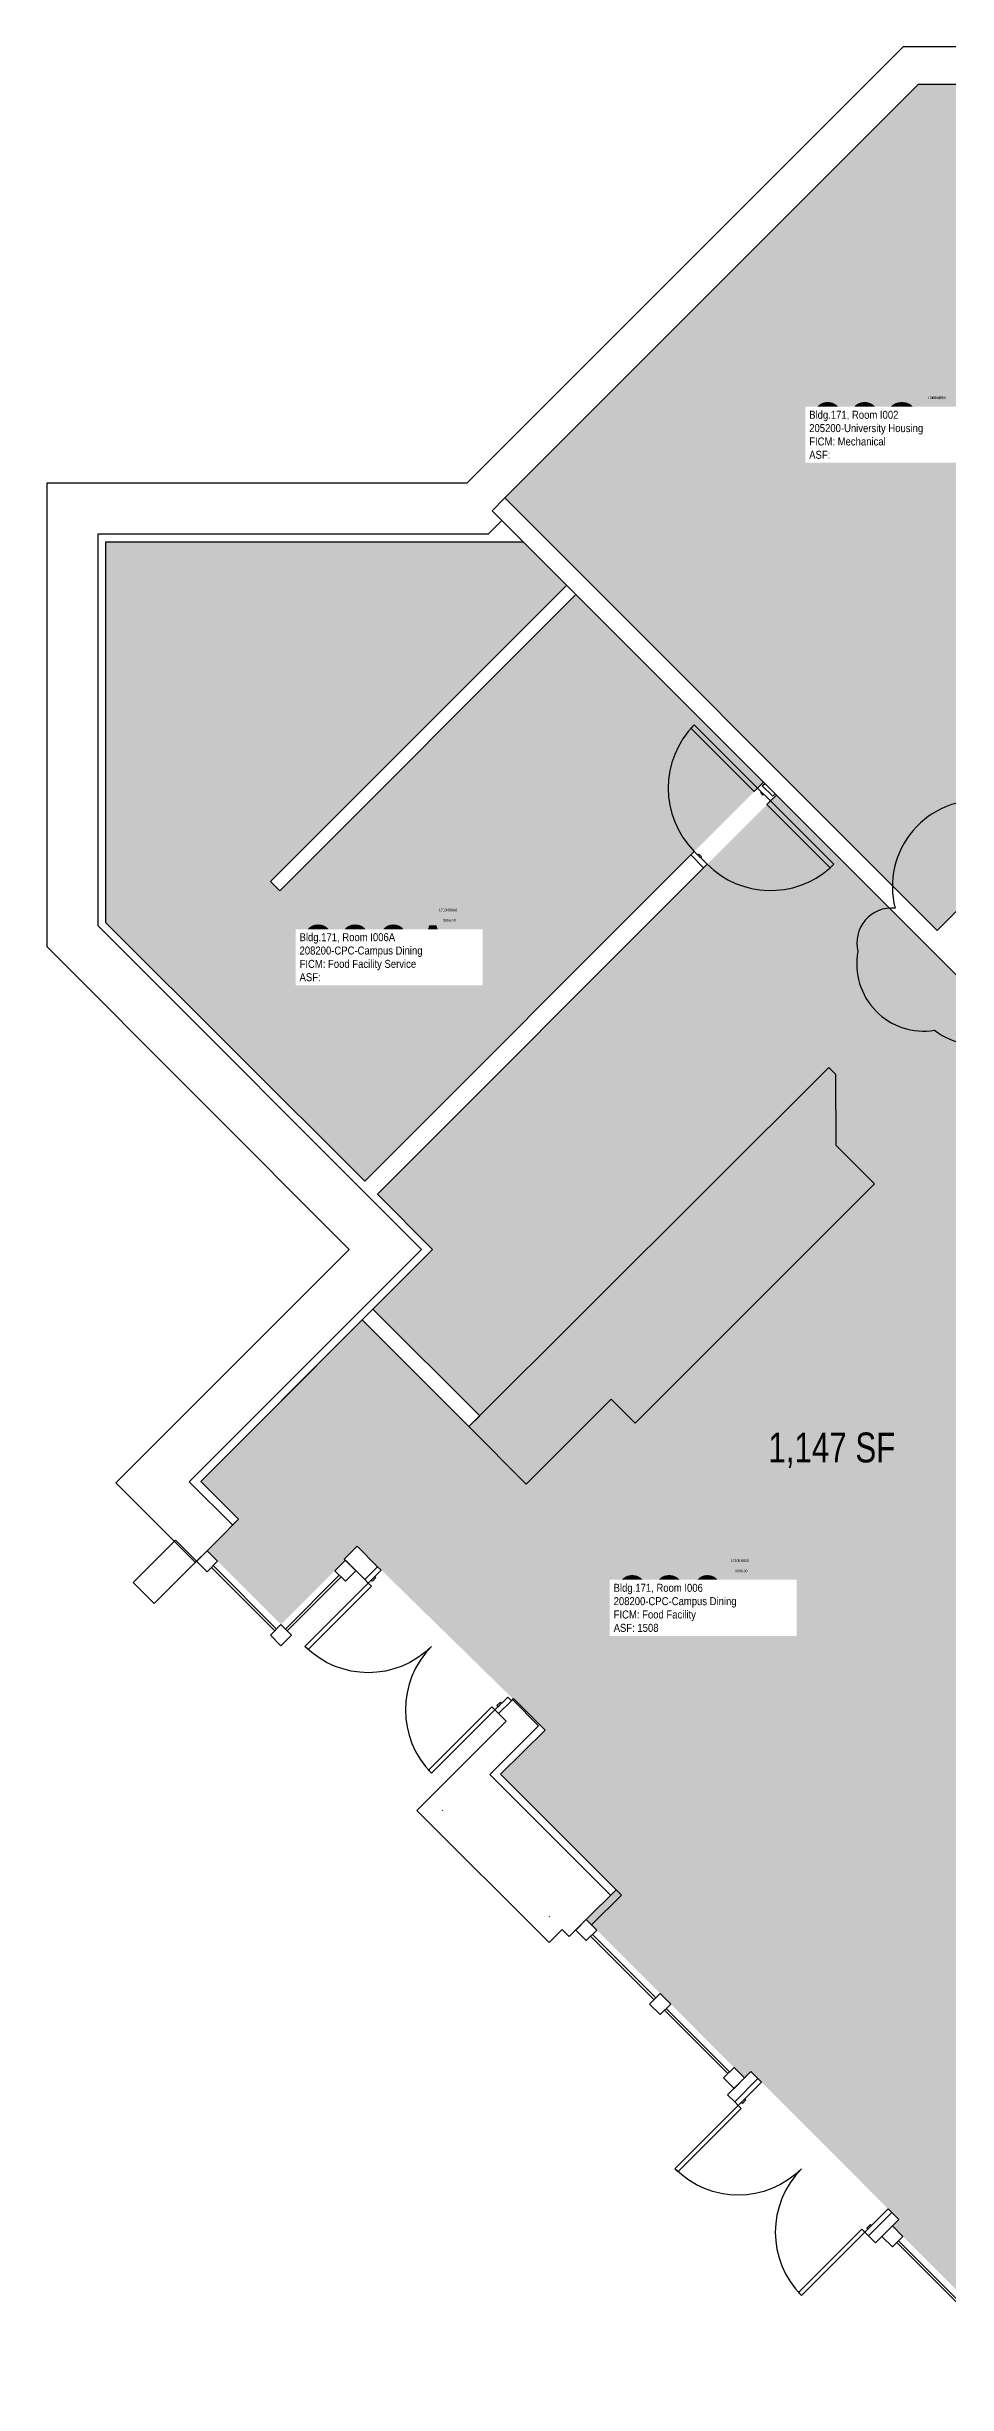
# Model space of a CAD drawing. Header units: inches. Extents: x 127 to 1164, y 534 to 1481.
# Drawn here: x 127 to 489, y 542 to 1481 of the extents above; entities that cross this region are included whole.
import ezdxf
from ezdxf.enums import TextEntityAlignment as Align

# ---------------------------------------------------------------- set-up
doc = ezdxf.new("R2010")
doc.units = ezdxf.units.IN
doc.header["$LTSCALE"] = 48
doc.header["$MEASUREMENT"] = 0
for name, color, linetype in [('A-Door', 2, 'Continuous'), ('A-GLAZ', 1, 'Continuous'), ('A-IDEN-RNUM', 7, 'Continuous'), ('A-IDEN-SNUM', 4, 'Continuous'), ('A-IDEN-VNUM', 4, 'Continuous'), ('A-MISC', 2, 'Continuous'), ('A-WALL', 5, 'Continuous'), ('AREA-TEXT', 3, 'Continuous'), ('Rooms-Category-Color', 7, 'Continuous'), ('Rooms-College-Color', 7, 'Continuous'), ('Rooms-Department-Color', 7, 'Continuous'), ('Rooms-Division-Color', 7, 'Continuous'), ('Rooms-Information', 7, 'Continuous')]:
    doc.layers.add(name, color=color, linetype=linetype)
doc.layers.add('A-REV', color=1, linetype='Continuous', true_color=0xff0000)
doc.styles.add('CP_AREA', font='arial.ttf', dxfattribs={"height": 15})
doc.styles.add('CP_ROOMSNUMBER', font='arial.ttf', dxfattribs={"height": 1})
doc.styles.add('CP_ROOMVNUMBER', font='arial.ttf', dxfattribs={"width": 0.85, "height": 0.075})

msp = doc.modelspace()

# ---------------------------------------------------------------- hatches: boundary and pattern name
at = {"layer": 'Rooms-Category-Color', "true_color": 0xadadad}
msp.add_hatch(color=253, dxfattribs=at).paths.add_polyline_path([(749.08, 1256.2), (775.78, 1282.9), (592.5, 1466.19), (477.88, 1466.19), (311.65, 1299.95), (485.42, 1126.18), (551.89, 1192.65), (591.23, 1153.3), (721.61, 1283.68)])
at = {"layer": 'Rooms-Category-Color', "true_color": 0xffe090}
for points in [[(336.45, 1264.92), (319.14, 1282.22), (151.12, 1282.22), (151.12, 1129.48), (255.21, 1025.4), (415.59, 1185.78), (340.18, 1261.18), (221.1, 1142.1), (217.37, 1145.83)], [(743.6, 759.99), (688.24, 704.62), (690.8, 702.06), (686.56, 697.82), (654.74, 666), (650.5, 661.76), (616.56, 627.81), (612.31, 623.57), (609.75, 626.14), (606.92, 623.31), (609.49, 620.74), (605.24, 616.5), (571.3, 582.56), (567.06, 578.32), (535.24, 546.5), (531, 542.25), (526.75, 546.5), (501.3, 571.95), (497.06, 576.2), (471.6, 601.65), (467.36, 605.89), (469.92, 608.46), (410.52, 667.85), (407.96, 665.29), (403.72, 669.53), (378.26, 694.99), (374.02, 699.23), (348.56, 724.69), (344.32, 728.93), (356.3, 740.91), (309.9, 787.31), (327.8, 804.94), (252.21, 878.85), (247.08, 873.72), (247.52, 873.28), (243.28, 869.04), (221.63, 847.38), (196.17, 872.84), (191.93, 877.08), (204.58, 889.68), (189.42, 904.84), (254.3, 969.8), (297.13, 926.91), (301.48, 931.27), (258.55, 974.09), (282.54, 998.07), (260.36, 1020.25), (420.73, 1180.62), (552.5, 1048.85), (552.5, 951.09)]]:
    msp.add_hatch(color=41, dxfattribs=at).paths.add_polyline_path(points)
at = {"layer": 'Rooms-College-Color', "true_color": 0xadadad}
for points in [[(749.08, 1256.2), (775.78, 1282.9), (592.5, 1466.19), (477.88, 1466.19), (311.65, 1299.95), (485.42, 1126.18), (551.89, 1192.65), (591.23, 1153.3), (721.61, 1283.68)], [(336.45, 1264.92), (319.14, 1282.22), (151.12, 1282.22), (151.12, 1129.48), (255.21, 1025.4), (415.59, 1185.78), (340.18, 1261.18), (221.1, 1142.1), (217.37, 1145.83)], [(743.6, 759.99), (688.24, 704.62), (690.8, 702.06), (686.56, 697.82), (654.74, 666), (650.5, 661.76), (616.56, 627.81), (612.31, 623.57), (609.75, 626.14), (606.92, 623.31), (609.49, 620.74), (605.24, 616.5), (571.3, 582.56), (567.06, 578.32), (535.24, 546.5), (531, 542.25), (526.75, 546.5), (501.3, 571.95), (497.06, 576.2), (471.6, 601.65), (467.36, 605.89), (469.92, 608.46), (410.52, 667.85), (407.96, 665.29), (403.72, 669.53), (378.26, 694.99), (374.02, 699.23), (348.56, 724.69), (344.32, 728.93), (356.3, 740.91), (309.9, 787.31), (327.8, 804.94), (252.21, 878.85), (247.08, 873.72), (247.52, 873.28), (243.28, 869.04), (221.63, 847.38), (196.17, 872.84), (191.93, 877.08), (204.58, 889.68), (189.42, 904.84), (254.3, 969.8), (297.13, 926.91), (301.48, 931.27), (258.55, 974.09), (282.54, 998.07), (260.36, 1020.25), (420.73, 1180.62), (552.5, 1048.85), (552.5, 951.09)]]:
    msp.add_hatch(color=253, dxfattribs=at).paths.add_polyline_path(points)
at = {"layer": 'Rooms-Department-Color', "true_color": 0xacacac}
msp.add_hatch(color=253, dxfattribs=at).paths.add_polyline_path([(749.08, 1256.2), (775.78, 1282.9), (592.5, 1466.19), (477.88, 1466.19), (311.65, 1299.95), (485.42, 1126.18), (551.89, 1192.65), (591.23, 1153.3), (721.61, 1283.68)])
at = {"layer": 'Rooms-Department-Color', "true_color": 0x80bc67}
for points in [[(336.45, 1264.92), (319.14, 1282.22), (151.12, 1282.22), (151.12, 1129.48), (255.21, 1025.4), (415.59, 1185.78), (340.18, 1261.18), (221.1, 1142.1), (217.37, 1145.83)], [(743.6, 759.99), (688.24, 704.62), (690.8, 702.06), (686.56, 697.82), (654.74, 666), (650.5, 661.76), (616.56, 627.81), (612.31, 623.57), (609.75, 626.14), (606.92, 623.31), (609.49, 620.74), (605.24, 616.5), (571.3, 582.56), (567.06, 578.32), (535.24, 546.5), (531, 542.25), (526.75, 546.5), (501.3, 571.95), (497.06, 576.2), (471.6, 601.65), (467.36, 605.89), (469.92, 608.46), (410.52, 667.85), (407.96, 665.29), (403.72, 669.53), (378.26, 694.99), (374.02, 699.23), (348.56, 724.69), (344.32, 728.93), (356.3, 740.91), (309.9, 787.31), (327.8, 804.94), (252.21, 878.85), (247.08, 873.72), (247.52, 873.28), (243.28, 869.04), (221.63, 847.38), (196.17, 872.84), (191.93, 877.08), (204.58, 889.68), (189.42, 904.84), (254.3, 969.8), (297.13, 926.91), (301.48, 931.27), (258.55, 974.09), (282.54, 998.07), (260.36, 1020.25), (420.73, 1180.62), (552.5, 1048.85), (552.5, 951.09)]]:
    msp.add_hatch(color=83, dxfattribs=at).paths.add_polyline_path(points)
at = {"layer": 'Rooms-Division-Color', "true_color": 0xadadad}
msp.add_hatch(color=253, dxfattribs=at).paths.add_polyline_path([(749.08, 1256.2), (775.78, 1282.9), (592.5, 1466.19), (477.88, 1466.19), (311.65, 1299.95), (485.42, 1126.18), (551.89, 1192.65), (591.23, 1153.3), (721.61, 1283.68)])
at = {"layer": 'Rooms-Division-Color', "true_color": 0x80bc67}
for points in [[(336.45, 1264.92), (319.14, 1282.22), (151.12, 1282.22), (151.12, 1129.48), (255.21, 1025.4), (415.59, 1185.78), (340.18, 1261.18), (221.1, 1142.1), (217.37, 1145.83)], [(743.6, 759.99), (688.24, 704.62), (690.8, 702.06), (686.56, 697.82), (654.74, 666), (650.5, 661.76), (616.56, 627.81), (612.31, 623.57), (609.75, 626.14), (606.92, 623.31), (609.49, 620.74), (605.24, 616.5), (571.3, 582.56), (567.06, 578.32), (535.24, 546.5), (531, 542.25), (526.75, 546.5), (501.3, 571.95), (497.06, 576.2), (471.6, 601.65), (467.36, 605.89), (469.92, 608.46), (410.52, 667.85), (407.96, 665.29), (403.72, 669.53), (378.26, 694.99), (374.02, 699.23), (348.56, 724.69), (344.32, 728.93), (356.3, 740.91), (309.9, 787.31), (327.8, 804.94), (252.21, 878.85), (247.08, 873.72), (247.52, 873.28), (243.28, 869.04), (221.63, 847.38), (196.17, 872.84), (191.93, 877.08), (204.58, 889.68), (189.42, 904.84), (254.3, 969.8), (297.13, 926.91), (301.48, 931.27), (258.55, 974.09), (282.54, 998.07), (260.36, 1020.25), (420.73, 1180.62), (552.5, 1048.85), (552.5, 951.09)]]:
    msp.add_hatch(color=83, dxfattribs=at).paths.add_polyline_path(points)

# ---------------------------------------------------------------- linework, layer by layer
at = {"layer": 'A-Door'}
for p, q in [((386.34, 1207.44), (387.76, 1208.86)), ((411.8, 1181.99), (386.34, 1207.44)), ((387.76, 1208.86), (413.21, 1183.4)), ((413.21, 1183.4), (411.8, 1181.99)), ((415.59, 1185.78), (413.21, 1183.4)), ((413.21, 1183.4), (418.36, 1178.25)), ((414.63, 1181.99), (414.29, 1181.65)), ((414.29, 1181.65), (415.36, 1180.57)), ((415.36, 1180.57), (415.7, 1180.91)), ((416.95, 1176.84), (418.36, 1178.25)), ((442.4, 1151.38), (416.95, 1176.84)), ((418.36, 1178.25), (420.73, 1180.62)), ((418.36, 1178.25), (443.82, 1152.8)), ((386.34, 1156.53), (387.76, 1157.94)), ((391.49, 1151.38), (386.34, 1156.53)), ((387.76, 1157.94), (392.9, 1152.8)), ((389.17, 1156.53), (389.51, 1156.87)), ((389.51, 1156.87), (390.59, 1155.79)), ((390.59, 1155.79), (390.25, 1155.45)), ((392.9, 1152.8), (391.49, 1151.38)), ((443.82, 1152.8), (442.4, 1151.38))]:
    msp.add_line(p, q, dxfattribs=at)
for points in [[(256.72, 864.08), (257.96, 862.85), (232.5, 837.39), (231.27, 838.63)], [(261.85, 869.21), (260.43, 870.62), (255.31, 865.5), (256.72, 864.08)], [(259.37, 866.73), (259.81, 866.29), (258.4, 864.88), (257.96, 865.32)], [(312.76, 818.3), (314.23, 816.83), (309.1, 811.7), (307.63, 813.17)], [(307.63, 813.17), (306.4, 814.41), (280.94, 788.95), (282.18, 787.72)], [(310.28, 815.82), (309.84, 816.26), (308.43, 814.85), (308.87, 814.41)], [(414.77, 663.61), (413.35, 665.03), (403.98, 655.66), (405.4, 654.24)], [(405.4, 654.24), (406.63, 653.01), (381.18, 627.55), (379.94, 628.79)], [(408.05, 656.89), (408.49, 656.45), (407.08, 655.04), (406.63, 655.48)], [(465.68, 612.7), (467.09, 611.29), (457.72, 601.92), (456.31, 603.33)], [(456.31, 603.33), (455.07, 604.57), (429.61, 579.11), (430.85, 577.88)], [(458.96, 605.98), (458.52, 606.42), (457.1, 605.01), (457.55, 604.57)]]:
    msp.add_lwpolyline(points, close=True, dxfattribs=at)
for centre, radius, start, end in [((413.36, 1183.4), 36.1, 135.16404, 224.83763), ((418.41, 1178.54), 36.24, 225.26629, 311.46353), ((307.63, 813.17), 36, 135, 225), ((456.31, 603.33), 36, 135, 225)]:
    msp.add_arc(centre, radius, start, end, dxfattribs=at)
at = {"layer": 'A-Door', "extrusion": (0, 0, -1)}
for centre in [(-256.72, 864.08), (-405.4, 654.24)]:
    msp.add_arc(centre, 36, 225, 315, dxfattribs=at)
at = {"layer": 'A-GLAZ'}
for p, q in [((191.93, 877.08), (187.68, 872.84)), ((247.52, 873.28), (251.77, 869.04)), ((191.93, 868.6), (196.17, 872.84)), ((193.69, 870.36), (219.15, 844.91)), ((219.86, 845.62), (194.4, 871.07)), ((223.39, 845.62), (245.05, 867.27)), ((245.76, 866.56), (224.1, 844.91)), ((243.28, 869.04), (247.52, 864.8)), ((217.38, 843.14), (221.63, 847.38)), ((221.63, 847.38), (225.87, 843.14)), ((221.63, 838.9), (217.38, 843.14)), ((221.63, 838.9), (225.87, 843.14)), ((344.32, 728.93), (340.08, 724.69)), ((344.32, 720.45), (348.56, 724.69)), ((346.09, 722.21), (371.54, 696.76)), ((372.25, 697.46), (346.79, 722.92)), ((374.02, 699.23), (369.78, 694.99)), ((369.78, 694.99), (374.02, 699.23)), ((374.02, 690.75), (378.26, 694.99)), ((374.02, 690.75), (378.26, 694.99)), ((375.79, 692.51), (401.24, 667.06)), ((401.95, 667.77), (376.49, 693.22)), ((399.47, 665.29), (403.72, 669.53)), ((403.72, 669.53), (407.96, 665.29)), ((403.72, 661.05), (399.47, 665.29)), ((403.72, 661.05), (407.96, 665.29)), ((463.11, 601.65), (467.36, 605.89)), ((463.11, 601.65), (467.36, 597.41)), ((467.36, 605.89), (471.6, 601.65)), ((467.36, 597.41), (471.6, 601.65)), ((494.58, 573.72), (469.12, 599.18)), ((469.83, 599.88), (495.29, 574.43))]:
    msp.add_line(p, q, dxfattribs=at)
for points in [[(196.17, 872.84), (191.93, 877.08)], [(243.28, 869.04), (247.52, 873.28)], [(191.93, 868.6), (187.68, 872.84)], [(251.77, 869.04), (247.52, 864.8)], [(344.32, 720.45), (340.08, 724.69)], [(348.56, 724.69), (344.32, 728.93)], [(374.02, 690.75), (369.78, 694.99)], [(374.02, 699.23), (378.26, 694.99)]]:
    msp.add_lwpolyline(points, dxfattribs=at)
at = {"layer": 'A-MISC'}
for p, q in [((297.19, 926.96), (441.78, 1071.22)), ((441.78, 1071.22), (444.56, 1068.45)), ((444.56, 1068.45), (444.61, 1039.99)), ((444.61, 1039.99), (460.11, 1024.49)), ((460.11, 1024.49), (363.94, 928.32)), ((354.33, 937.94), (320.21, 903.83)), ((363.94, 928.32), (354.33, 937.94)), ((320.21, 903.83), (297.13, 926.91))]:
    msp.add_line(p, q, dxfattribs=at)
at = {"layer": 'A-REV'}
msp.add_lwpolyline([(453.53, 1117.72, 0.520567), (484.3, 1086.13, 0.520567), (532.27, 1101.65, 0.520567), (552.4, 1130.93, 0.520567), (550.22, 1160.52, 0.520567), (505.53, 1178.39, 0.520567), (468.45, 1135.16, 0.520567)], format="xyb", close=True, dxfattribs=at)
at = {"layer": 'A-WALL'}
for p, q in [((471.67, 1481.19), (296.36, 1305.87)), ((598.71, 1481.19), (471.67, 1481.19)), ((311.65, 1299.95), (477.88, 1466.19)), ((477.88, 1466.19), (592.5, 1466.19)), ((296.36, 1305.87), (127.47, 1305.87)), ((127.47, 1305.87), (127.47, 1119.76)), ((311.65, 1299.95), (306.52, 1294.82)), ((485.42, 1126.18), (311.65, 1299.95)), ((310.43, 1290.94), (304.88, 1285.39)), ((306.52, 1294.82), (552.5, 1048.85)), ((148, 1285.34), (147.95, 1128.24)), ((304.88, 1285.39), (148, 1285.34)), ((319.14, 1282.22), (151.12, 1282.22)), ((151.12, 1282.22), (151.12, 1129.48)), ((336.45, 1264.92), (217.37, 1145.83)), ((221.1, 1142.1), (340.17, 1261.17)), ((388.68, 1212.64), (385.86, 1215.47)), ((551.89, 1192.65), (485.42, 1126.18)), ((415.08, 1184.36), (416.03, 1185.31)), ((415.08, 1184.36), (419.32, 1180.12)), ((419.32, 1180.12), (420.27, 1181.07)), ((255.27, 1025.45), (386.34, 1156.53)), ((386.34, 1156.53), (391.49, 1151.38)), ((217.37, 1145.83), (221.1, 1142.1)), ((391.49, 1151.38), (260.36, 1020.25)), ((147.95, 1128.24), (278.13, 998.07)), ((151.12, 1129.48), (255.27, 1025.45)), ((127.47, 1119.76), (249.09, 998.13)), ((260.36, 1020.25), (282.54, 998.07)), ((249.09, 998.13), (164.67, 913.71)), ((278.13, 998.07), (184.78, 904.73)), ((282.54, 998.07), (189.42, 904.84)), ((189.42, 904.84), (254.3, 969.8)), ((297.19, 926.96), (254.3, 969.8)), ((258.55, 974.09), (301.49, 931.26)), ((301.49, 931.26), (297.19, 926.96)), ((301.49, 931.26), (297.19, 926.96)), ((164.67, 913.71), (155.3, 904.34)), ((155.3, 904.34), (187.24, 872.4)), ((184.78, 904.73), (202.21, 887.31)), ((189.42, 904.84), (204.58, 889.68)), ((204.58, 889.68), (196.64, 881.74)), ((179.2, 881.32), (162.23, 864.35)), ((187.68, 872.84), (179.2, 881.32)), ((187.24, 872.4), (196.61, 881.77)), ((252.21, 878.85), (247.08, 873.72)), ((247.08, 873.72), (252.21, 868.6)), ((260.43, 870.62), (252.21, 878.85)), ((162.23, 864.35), (170.71, 855.87)), ((170.71, 855.87), (187.68, 872.84)), ((252.21, 868.6), (255.31, 865.5)), ((255.31, 865.5), (260.43, 870.62)), ((314.23, 816.83), (315.07, 817.67)), ((314.67, 817.27), (325.19, 806.75)), ((327.8, 804.94), (315.07, 817.67)), ((312.15, 808.66), (282.01, 778.52)), ((314.22, 816.82), (309.1, 811.7)), ((309.1, 811.7), (312.15, 808.66)), ((325.19, 806.75), (305.62, 787.18)), ((309.9, 787.31), (327.8, 804.94)), ((305.62, 787.18), (354.05, 738.75)), ((356.3, 740.91), (309.9, 787.31)), ((282.01, 778.52), (276.26, 772.77)), ((276.26, 772.77), (329.38, 719.65)), ((286.51, 772.77), (286.69, 772.95)), ((344.32, 728.93), (356.3, 740.91)), ((358.46, 738.75), (346.48, 726.77)), ((356.3, 740.91), (358.46, 738.75)), ((329.56, 730.08), (329.38, 729.9)), ((329.38, 719.65), (334.69, 724.95)), ((334.69, 724.95), (337.51, 722.12)), ((337.51, 722.12), (346.88, 731.49)), ((410.52, 667.85), (401.15, 658.49)), ((413.35, 665.03), (410.52, 667.85)), ((401.15, 658.49), (403.98, 655.66)), ((403.98, 655.66), (413.35, 665.03)), ((467.09, 611.29), (457.72, 601.92)), ((469.92, 608.46), (467.09, 611.29)), ((457.72, 601.92), (460.55, 599.09)), ((460.55, 599.09), (469.92, 608.46))]:
    msp.add_line(p, q, dxfattribs=at)

# ---------------------------------------------------------------- texts
at = {"layer": 'A-IDEN-RNUM', "style": 'CP_ROOMSNUMBER', "width": 0.85}
for s, p in [('0002-00', (485.22, 1340.14)), ('0006-A0', (289.31, 1130.3)), ('0006-00', (406.62, 868.95))]:
    msp.add_text(s, height=1, dxfattribs=at).set_placement(p, align=Align.MIDDLE_CENTER)
at = {"layer": 'A-IDEN-SNUM', "style": 'CP_ROOMSNUMBER', "width": 0.85}
for s, p in [('1710I00200', (485.22, 1340.14)), ('1710I006A0', (288.77, 1134.43)), ('1710I00600', (406.08, 873.08))]:
    msp.add_text(s, height=1, dxfattribs=at).set_placement(p, align=Align.MIDDLE_CENTER)
at = {"layer": 'A-IDEN-VNUM', "style": 'CP_ROOMVNUMBER', "width": 0.85}
for s, p in [('002', (456.22, 1326.88)), ('006A', (260.31, 1117.04)), ('006', (377.62, 855.69))]:
    msp.add_text(s, height=22.5, dxfattribs=at).set_placement(p, align=Align.MIDDLE_CENTER)
at = {"layer": 'AREA-TEXT', "style": 'CP_AREA', "width": 0.75}
msp.add_text('1,147 SF', height=12, dxfattribs=at).set_placement((443.04, 918.54), align=Align.MIDDLE_CENTER)

# ---------------------------------------------------------------- next in the draw order: texts
at = {"layer": 'Rooms-Information', "char_height": 3.2143, "width": 72, "attachment_point": 7, "style": 'CP_ROOMVNUMBER', "bg_fill": 3, "box_fill_scale": 1.5, "bg_fill_color": 256, "bg_fill_true_color": 13158600, "bg_fill_transparency": 0}
for s, insert in [('Bldg.171, Room I002^M^J205200-University Housing^M^JFICM: Mechanical^M^JASF: ', (433.93, 1315.63)), ('Bldg.171, Room I006A^M^J208200-CPC-Campus Dining^M^JFICM: Food Facility Service^M^JASF: ', (229.09, 1105.79)), ('Bldg.171, Room I006^M^J208200-CPC-Campus Dining^M^JFICM: Food Facility^M^JASF: 1508', (355.33, 844.44))]:
    msp.add_mtext(s, dxfattribs=dict(at, insert=insert))

doc.saveas('drawing.dxf')
